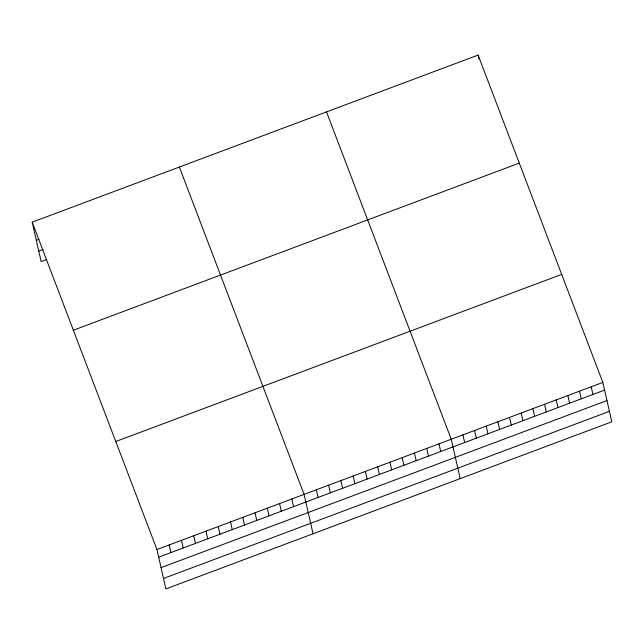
<?xml version="1.0" encoding="UTF-8"?>
<svg xmlns="http://www.w3.org/2000/svg" width="644" height="644" viewBox="0 0 644 644"><rect width="100%" height="100%" fill="white"/><g stroke="black" fill="none" stroke-linecap="round" stroke-linejoin="round"><path stroke-width="0.97" d="M32.2 222.18L478.114 55.078L602.848 382.431L611.8 421.82L165.886 588.922L156.943 549.533L32.2 222.18L41.152 261.569L46.4 259.596M36.322 240.309L38.946 239.318M38.769 251.096L43.148 249.453M73.368 330.211L519.273 163.101M115.775 441.51L561.689 274.4M156.943 549.533L602.848 382.431M158.682 557.189L604.587 390.079M161.056 567.662L606.97 400.552M163.512 578.449L609.417 411.347M326.5 111.895L451.243 439.248L460.186 478.637M179.354 167.038L304.089 494.391L313.04 533.779M591.192 386.803L592.931 394.45M579.528 391.174L581.266 398.821M567.863 395.545L569.602 403.192M478.114 55.078L478.983 58.902M556.199 399.916L557.937 407.563M544.542 404.279L546.281 411.935M532.878 408.65L534.617 416.306M521.213 413.021L522.952 420.677M509.557 417.393L511.288 425.048M497.893 421.764L499.631 429.419M486.228 426.135L487.967 433.782M474.564 430.506L476.302 438.153M462.907 434.877L464.646 442.525M438.983 443.845L440.713 451.492M426.714 448.433L428.453 456.089M414.454 453.03L416.193 460.685M402.194 457.626L403.933 465.282M389.926 462.223L391.665 469.87M377.666 466.82L379.405 474.467M365.406 471.416L367.144 479.064M353.137 476.013L354.876 483.66M340.877 480.601L342.616 488.257M328.617 485.198L330.356 492.853M316.357 489.794L318.096 497.45M291.829 498.987L293.567 506.635M279.568 503.584L281.307 511.231M267.3 508.172L269.039 515.828M255.04 512.769L256.779 520.424M242.78 517.365L244.519 525.021M230.512 521.962L232.251 529.618M218.252 526.559L219.99 534.206M205.991 531.155L207.73 538.803M193.731 535.752L195.47 543.399M181.463 540.34L183.202 547.996M169.203 544.937L170.942 552.592"/></g></svg>
